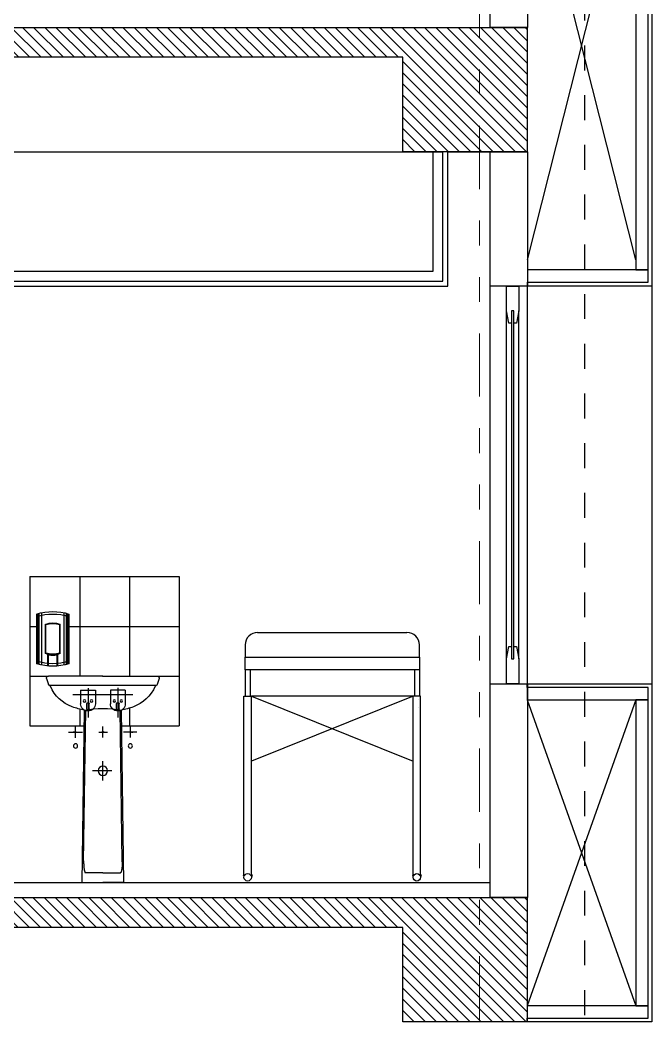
# Model space of a CAD drawing. Header units: millimetres. Extents: x 2056 to 4470, y 1400 to 3101.
# Drawn here: x 2180.731 to 2183.271, y 1474.631 to 1478.653 of the extents above; entities that cross this region are included whole.
import ezdxf

# ---------------------------------------------------------------- set-up
doc = ezdxf.new("R2010")
doc.units = ezdxf.units.MM
doc.linetypes.add('DIVIDE', pattern=[31.75, 12.7, -6.35, 0, -6.35, 0, -6.35])
doc.linetypes.add('HIDDEN', pattern=[9.525, 6.35, -3.175])
for name, color, linetype in [('A-DUCT', 251, 'Continuous'), ('A-FURN-FIXD', 8, 'Continuous'), ('A-GLAZ', 5, 'Continuous'), ('A-GRID-COLS', 75, 'DIVIDE'), ('A-PLAN-1', 5, 'Continuous'), ('A-PLAN-2', 4, 'Continuous'), ('A-PLAN-3', 3, 'Continuous'), ('A-PLAN-4', 2, 'Continuous'), ('A-PLAN-5', 1, 'Continuous'), ('A-PLAN-6', 9, 'Continuous'), ('A-PROY', 15, 'HIDDEN')]:
    doc.layers.add(name, color=color, linetype=linetype)
doc.layers.add('A-WALL', color=16, linetype='Continuous', lineweight=30)

# ---------------------------------------------------------------- blocks, each defined once
blk = doc.blocks.new('baño con pedestal')
for p, q in [((-154.3742, -81.4874), (-154.3666, -81.5106)), ((-154.1474, -81.4773), (-154.3666, -81.477)), ((-154.1487, -81.4773), (-153.9295, -81.477)), ((-153.9219, -81.4874), (-153.9295, -81.5106)), ((-154.3624, -81.5146), (-153.9337, -81.5146)), ((-154.2387, -81.5331), (-154.1787, -81.5331)), ((-154.2387, -81.5331), (-154.2387, -81.5881)), ((-154.2387, -81.5331), (-154.1787, -81.5331)), ((-154.2387, -81.5331), (-154.2387, -81.5881)), ((-154.2087, -81.5244), (-154.2087, -81.643)), ((-154.2087, -81.5244), (-154.2087, -81.643)), ((-154.1787, -81.5331), (-154.1787, -81.5881)), ((-154.1787, -81.5331), (-154.1787, -81.5881)), ((-154.1187, -81.5331), (-154.1187, -81.5881)), ((-154.0587, -81.5331), (-154.1187, -81.5331)), ((-154.1187, -81.5331), (-154.1187, -81.5881)), ((-154.0587, -81.5331), (-154.1187, -81.5331)), ((-154.0887, -81.5251), (-154.0887, -81.643)), ((-154.0887, -81.5251), (-154.0887, -81.643)), ((-154.0587, -81.5331), (-154.0587, -81.5881)), ((-154.0587, -81.5331), (-154.0587, -81.5881)), ((-154.2692, -81.5531), (-154.0282, -81.5531)), ((-154.2321, -82.308), (-154.2228, -81.6139)), ((-154.2262, -82.2246), (-154.218, -81.6131)), ((-154.2137, -81.6094), (-154.2137, -81.5881)), ((-154.2137, -81.6094), (-154.2137, -81.5881)), ((-154.2037, -81.6094), (-154.2037, -81.5881)), ((-154.2037, -81.6094), (-154.2037, -81.5881)), ((-154.0937, -81.6094), (-154.0937, -81.5881)), ((-154.0937, -81.6094), (-154.0937, -81.5881)), ((-154.0837, -81.6094), (-154.0837, -81.5881)), ((-154.0837, -81.6094), (-154.0837, -81.5881)), ((-154.0712, -82.2246), (-154.0794, -81.6131)), ((-154.0653, -82.308), (-154.0746, -81.6139)), ((-154.2589, -81.7237), (-154.2589, -81.68)), ((-154.1487, -81.7237), (-154.1487, -81.68)), ((-154.0385, -81.7255), (-154.0385, -81.68)), ((-154.2849, -81.7021), (-154.2313, -81.7021)), ((-154.2639, -81.7021), (-154.2689, -81.7021)), ((-154.1322, -81.7021), (-154.1665, -81.7021)), ((-154.1537, -81.7021), (-154.1587, -81.7021)), ((-154.0109, -81.7021), (-154.0661, -81.7021)), ((-154.0335, -81.7021), (-154.0285, -81.7021)), ((-154.1487, -81.8966), (-154.1487, -81.8193)), ((-154.1847, -81.858), (-154.1074, -81.858)), ((-154.2262, -82.2208), (-154.2263, -82.2249)), ((-154.2263, -82.2249), (-154.2262, -82.229)), ((-154.2262, -82.229), (-154.2262, -82.2331)), ((-154.2262, -82.2331), (-154.226, -82.237)), ((-154.226, -82.237), (-154.2258, -82.2408)), ((-154.2258, -82.2408), (-154.2255, -82.2445)), ((-154.2255, -82.2445), (-154.2252, -82.248)), ((-154.2252, -82.248), (-154.2248, -82.2512)), ((-154.2248, -82.2512), (-154.2244, -82.2543)), ((-154.2244, -82.2543), (-154.2239, -82.2571)), ((-154.2239, -82.2571), (-154.2234, -82.2596)), ((-154.2234, -82.2596), (-154.2228, -82.2618)), ((-154.2228, -82.2618), (-154.2222, -82.2637)), ((-154.2222, -82.2637), (-154.2215, -82.2653)), ((-154.2215, -82.2653), (-154.2208, -82.2665)), ((-154.2208, -82.2665), (-154.2201, -82.2674)), ((-154.2201, -82.2674), (-154.2194, -82.2679)), ((-154.2194, -82.2679), (-154.2186, -82.2681)), ((-154.1487, -82.2681), (-154.2187, -82.2681)), ((-154.1487, -82.2681), (-154.0787, -82.2681)), ((-154.2321, -82.308), (-154.1487, -82.308)), ((-154.0653, -82.308), (-154.1487, -82.308))]:
    blk.add_line(p, q)
at = {"extrusion": (0, 0, -1)}
for p, q in [((-154.0735, -82.2571), (-154.0741, -82.2596)), ((-154.073, -82.2543), (-154.0735, -82.2571)), ((-154.0726, -82.2512), (-154.073, -82.2543)), ((-154.0722, -82.248), (-154.0726, -82.2512)), ((-154.0719, -82.2445), (-154.0722, -82.248)), ((-154.0716, -82.2408), (-154.0719, -82.2445)), ((-154.0714, -82.237), (-154.0716, -82.2408)), ((-154.0713, -82.2331), (-154.0714, -82.237)), ((-154.0712, -82.229), (-154.0713, -82.2331)), ((-154.0712, -82.2208), (-154.0712, -82.2249)), ((-154.0712, -82.2249), (-154.0712, -82.229)), ((-154.078, -82.2679), (-154.0788, -82.2681)), ((-154.0773, -82.2674), (-154.078, -82.2679)), ((-154.0766, -82.2665), (-154.0773, -82.2674)), ((-154.0759, -82.2653), (-154.0766, -82.2665)), ((-154.0753, -82.2637), (-154.0759, -82.2653)), ((-154.0746, -82.2618), (-154.0753, -82.2637)), ((-154.0741, -82.2596), (-154.0746, -82.2618))]:
    blk.add_line(p, q, dxfattribs=at)
for centre, radius in [((-154.2227, -81.5771), 0.005), ((-154.2227, -81.5771), 0.005), ((-154.1947, -81.5771), 0.005), ((-154.1947, -81.5771), 0.005), ((-154.1027, -81.5771), 0.005), ((-154.1027, -81.5771), 0.005), ((-154.0747, -81.5771), 0.005), ((-154.0747, -81.5771), 0.005), ((-154.2589, -81.758), 0.0085), ((-154.0385, -81.758), 0.0085), ((-154.1487, -81.858), 0.019)]:
    blk.add_circle(centre, radius)
for centre, radius, start, end in [((-154.3666, -81.4849), 0.008, 83.9127, 198), ((-153.9295, -81.4849), 0.008, 342, 96.0873), ((-154.3608, -81.5087), 0.00616, 198, 254.3062), ((-154.3641, -81.5206), 0.00616, 23.6724, 74.3062), ((-154.2174, -81.4563), 0.154, 203.6724, 249.6417), ((-154.0787, -81.4563), 0.154, 290.3583, 336.3276), ((-153.932, -81.5206), 0.00616, 105.6938, 156.3276), ((-153.9353, -81.5087), 0.00616, 285.6938, 342), ((-154.1715, -81.3325), 0.286, 249.6417, 259.6904), ((-154.2087, -81.5881), 0.03, 180, 0), ((-154.2087, -81.5881), 0.03, 180, 0), ((-154.1487, -82.0097), 0.4026, 79.4125, 100.5875), ((-154.2087, -81.5881), 0.005, 0, 180), ((-154.2087, -81.5881), 0.005, 0, 180), ((-154.2087, -81.6094), 0.005, 180, 0), ((-154.2087, -81.6094), 0.005, 180, 0), ((-154.0887, -81.5881), 0.03, 180, 0), ((-154.0887, -81.5881), 0.03, 180, 0), ((-154.0887, -81.5881), 0.005, 0, 180), ((-154.0887, -81.5881), 0.005, 0, 180), ((-154.0887, -81.6094), 0.005, 180, 0), ((-154.0887, -81.6094), 0.005, 180, 0), ((-154.1246, -81.3325), 0.286, 280.0422, 290.3583), ((-154.2589, -81.7021), 0.0025, 0, 180), ((-154.2589, -81.7021), 0.0025, 180, 0), ((-154.1487, -81.7021), 0.0025, 0, 180), ((-154.1487, -81.7021), 0.0025, 180, 0), ((-154.0385, -81.7021), 0.0025, 0, 180), ((-154.0385, -81.7021), 0.0025, 180, 0)]:
    blk.add_arc(centre, radius, start, end)
blk = doc.blocks.new('dispensador jabon Ref 7-aa-70 frente')
at = {"layer": 'A-FURN-FIXD'}
for p, q in [((-172.4277, -78.1712), (-172.4277, -77.9712)), ((-172.4252, -78.172), (-172.4252, -77.9704)), ((-172.4252, -78.172), (-172.4252, -77.9833)), ((-172.4227, -78.1727), (-172.4227, -77.9697)), ((-172.4227, -78.1727), (-172.4227, -77.9833)), ((-172.4177, -78.1741), (-172.4177, -77.9683)), ((-172.4177, -78.1741), (-172.4177, -77.9833)), ((-172.4077, -78.1764), (-172.4077, -77.9659)), ((-172.3177, -77.9659), (-172.3177, -78.1764)), ((-172.3077, -78.1741), (-172.3077, -77.9683)), ((-172.3027, -78.1727), (-172.3027, -77.9697)), ((-172.3002, -78.172), (-172.3002, -77.9704)), ((-172.2977, -77.9712), (-172.2977, -78.1712)), ((-172.3927, -78.13), (-172.3927, -78.0123)), ((-172.3907, -78.1286), (-172.3907, -78.0138)), ((-172.3347, -78.1286), (-172.3347, -78.0138)), ((-172.3327, -78.13), (-172.3327, -78.0123)), ((-172.3827, -78.1803), (-172.3827, -78.1328)), ((-172.3797, -78.1365), (-172.3827, -78.1328)), ((-172.3797, -78.1803), (-172.3797, -78.1365)), ((-172.3457, -78.1365), (-172.3427, -78.1328)), ((-172.3457, -78.1803), (-172.3457, -78.1365)), ((-172.3427, -78.1803), (-172.3427, -78.1328))]:
    blk.add_line(p, q, dxfattribs=at)
for centre, radius, start, end in [((-172.3627, -78.1774), 0.2162, 72.5077, 107.4923), ((-172.3627, -78.1874), 0.2162, 72.5077, 107.4923), ((-172.3627, -78.0998), 0.0925, 71.0754, 108.9246), ((-172.3627, -78.0998), 0.0905, 71.9774, 108.0226), ((-172.3627, -78.0425), 0.0925, 251.0754, 288.9246), ((-172.3627, -78.0425), 0.0905, 251.9774, 288.0226), ((-172.3627, -78.0425), 0.0955, 259.7461, 280.2539), ((-172.3627, -77.9549), 0.2162, 252.5077, 287.4923), ((-172.3627, -77.9649), 0.2162, 252.5077, 287.4923)]:
    blk.add_arc(centre, radius, start, end, dxfattribs=at)
blk = doc.blocks.new('lavamanos')
for p, q in [((-0.2934, 1.231), (0.3066, 1.231)), ((-0.2934, 1.231), (-0.2934, 1.0902)), ((-0.0934, 1.231), (-0.0934, 0.8308)), ((0.1066, 1.231), (0.1066, 0.8309)), ((0.3066, 1.231), (0.3066, 0.631)), ((-0.2934, 1.0902), (-0.2934, 0.631)), ((-0.2934, 1.031), (-0.2664, 1.031)), ((-0.1364, 1.031), (0.3066, 1.031)), ((-0.2934, 0.831), (-0.2183, 0.831)), ((0.2187, 0.831), (0.3066, 0.831)), ((-0.0934, 0.698), (-0.0934, 0.631)), ((0.1066, 0.702), (0.1066, 0.631)), ((-0.2934, 0.631), (-0.075, 0.631)), ((0.075, 0.631), (0.3066, 0.631))]:
    blk.add_line(p, q)
at = {"xscale": -1}
for name, p in [('dispensador jabon Ref 7-aa-70 frente', (-172.5641, 79.0518, 0.148)), ('baño con pedestal', (-154.1487, 82.308))]:
    blk.add_blockref(name, p, dxfattribs=at)
blk = doc.blocks.new('CAMA CONSULTORIO')
for p, q in [((0.04, 1, 3.1081), (0.64, 1, 3.1081)), ((0.04, 1, 3.1081), (0.64, 1, 3.1081)), ((-0.01, 0.95, 3.1081), (-0.01, 0.9, 3.1081)), ((0.69, 0.9, 3.1081), (0.69, 0.95, 3.1081)), ((-0.01, 0.9, 3.1081), (0.69, 0.9, 3.1081)), ((-0.01, 0.9, 3.1081), (0.69, 0.9, 3.1081)), ((-0.01, 0.85, 3.1081), (-0.01, 0.9, 3.1081)), ((0.69, 0.9, 3.1081), (0.69, 0.85, 3.1081)), ((-0.01, 0.85, 3.1081), (-0.01, 0.7436, 3.1081)), ((0.69, 0.85, 3.1081), (-0.01, 0.85, 3.1081)), ((0.01, 0.85, 3.1081), (0.01, 0.7436, 3.1081)), ((0.67, 0.85, 3.1081), (0.67, 0.7436, 3.1081)), ((0.69, 0.85, 3.1081), (0.69, 0.7436, 3.1081)), ((-0.015, 0.0276, 3.1081), (-0.015, 0.7436, 3.1081)), ((-0.015, 0.7436, 3.1081), (0.015, 0.7436, 3.1081)), ((0.015, 0.0276, 3.1081), (0.015, 0.7436, 3.1081)), ((0.665, 0.7436, 3.1081), (0.015, 0.482, 3.1081)), ((0.015, 0.7436, 3.1081), (0.665, 0.482, 3.1081)), ((0.665, 0.7436, 3.1081), (0.015, 0.7436, 3.1081)), ((0.665, 0.0276, 3.1081), (0.665, 0.7436, 3.1081)), ((0.695, 0.7436, 3.1081), (0.665, 0.7436, 3.1081)), ((0.6869, 0.7291, 3.1081), (0.6869, 0.7291, 3.1081)), ((0.6869, 0.7291, 3.1081), (0.6869, 0.7291, 3.1081)), ((0.6869, 0.7291, 3.1081), (0.6869, 0.7291, 3.1081)), ((0.6869, 0.7291, 3.1081), (0.6869, 0.7291, 3.1081)), ((0.6869, 0.7291, 3.1081), (0.6869, 0.7291, 3.1081)), ((0.695, 0.0276, 3.1081), (0.695, 0.7436, 3.1081)), ((0.6869, 0.6991, 3.1081), (0.6869, 0.6991, 3.1081)), ((-0.015, 0.0276, 3.1081), (-0.0176, 0.0192, 3.1081)), ((-0.0144, 0.0192, 3.1081), (-0.0174, 0.0192, 3.1081)), ((0.0176, 0.0192, 3.1081), (0.0144, 0.0192, 3.1081)), ((0.015, 0.0276, 3.1081), (0.0176, 0.0192, 3.1081)), ((0.665, 0.0276, 3.1081), (0.6624, 0.0192, 3.1081)), ((0.6656, 0.0192, 3.1081), (0.6626, 0.0192, 3.1081)), ((0.6976, 0.0192, 3.1081), (0.6944, 0.0192, 3.1081)), ((0.695, 0.0276, 3.1081), (0.6976, 0.0192, 3.1081))]:
    blk.add_line(p, q)
for centre in [(0, 0.015), (0.68, 0.015)]:
    blk.add_circle(centre, 0.015)
for centre, start, end in [((0.04, 0.95), 90, 180), ((0.64, 0.95), 0, 90)]:
    blk.add_arc(centre, 0.05, start, end)
blk = doc.blocks.new('placa-cte')
at = {"layer": 'A-PLAN-5'}
h = blk.add_hatch(dxfattribs=at)
h.set_pattern_fill('ANSI31', color=256, scale=0.01, angle=90, style=0)
h.set_pattern_definition([(135, (-989183.659403, -1733165.448907), (-0.02245064030267, -0.02245064030267), [])])
h.paths.add_polyline_path([(0, 0.5), (21.1484, 0.5), (21.1485, -0.0001), (20.6484, -0.0001), (20.6484, 0.3799), (14.4728, 0.3799), (14.4728, 0), (13.9728, 0), (13.9728, 0.3799), (8.4106, 0.3799), (8.4106, 0), (7.9106, 0), (7.9106, 0.3799), (1.9078, 0.3799), (1.9078, 0), (1.4078, 0), (1.4078, 0.3799), (0.1983, 0.3799), (0.1983, 0.0001), (0, 0.0001)])
at = {"layer": 'A-PLAN-1', "elevation": 0.2289}
blk.add_lwpolyline([(0, 0.5), (21.1484, 0.5), (21.1485, -0.0001), (20.6484, -0.0001), (20.6484, 0.3799), (14.4728, 0.3799), (14.4728, 0), (13.9728, 0), (13.9728, 0.3799), (8.4106, 0.3799), (8.4106, 0), (7.9106, 0), (7.9106, 0.3799), (1.9078, 0.3799), (1.9078, 0), (1.4078, 0), (1.4078, 0.3799), (0.1983, 0.3799), (0.1983, 0.0001), (0, 0.0001), (0, 0.5)], close=True, dxfattribs=at)

msp = doc.modelspace()

# ---------------------------------------------------------------- linework, layer by layer
at = {"color": 4}
msp.add_lwpolyline([(2183.2561, 1477.6481), (2182.7711, 1477.6481), (2182.7711, 1477.5981), (2183.2561, 1477.5981)], close=True, dxfattribs=at)
at = {"layer": 'A-DUCT'}
for points in [[(2183.2061, 1479.4181), (2182.7695, 1477.6881)], [(2183.2061, 1477.6881), (2182.7695, 1479.4181)], [(2183.2061, 1475.9181), (2182.7695, 1474.6881)], [(2182.7695, 1475.9181), (2183.2061, 1474.6881)]]:
    msp.add_lwpolyline(points, dxfattribs=at)
at = {"layer": 'A-GLAZ'}
for points in [[(2182.7061, 1477.4331), (2182.6961, 1477.4331), (2182.6861, 1477.4831), (2182.6861, 1477.5831), (2182.7361, 1477.5831), (2182.7361, 1477.4831), (2182.7261, 1477.4331), (2182.7161, 1477.4331)], [(2182.6861, 1476.0831), (2182.6861, 1477.4831)], [(2182.7361, 1476.0831), (2182.7361, 1477.4831)], [(2182.7161, 1476.1331), (2182.7261, 1476.1331), (2182.7361, 1476.0831), (2182.7361, 1475.9831), (2182.6861, 1475.9831), (2182.6861, 1476.0831), (2182.6961, 1476.1331), (2182.7061, 1476.1331)]]:
    msp.add_lwpolyline(points, dxfattribs=at)
msp.add_lwpolyline([(2182.7061, 1477.4831), (2182.7061, 1476.0831), (2182.7161, 1476.0831), (2182.7161, 1477.4831)], close=True, dxfattribs=at)
at = {"layer": 'A-GRID-COLS', "lineweight": 9, "ltscale": 0.02}
msp.add_lwpolyline([(2182.5783, 1469.6231), (2182.5783, 1486.2101)], dxfattribs=at)
at = {"layer": 'A-PLAN-2'}
for points in [[(2183.2061, 1477.6481), (2183.2561, 1477.6481), (2183.2561, 1479.4181), (2183.2061, 1479.4181)], [(2182.7695, 1475.9181), (2183.2561, 1475.9181), (2183.2561, 1475.9681), (2182.7695, 1475.9681)], [(2183.2061, 1474.6881), (2183.2561, 1474.6881), (2183.2561, 1475.9181), (2183.2061, 1475.9181)], [(2182.7695, 1474.6381), (2183.2561, 1474.6381), (2183.2561, 1474.6881), (2182.7695, 1474.6881)], [(2182.7695, 1474.6381), (2183.2561, 1474.6381), (2183.2561, 1474.6881), (2182.7695, 1474.6881)]]:
    msp.add_lwpolyline(points, close=True, dxfattribs=at)
msp.add_lwpolyline([(2177.9566, 1475.1831), (2182.6211, 1475.1831)], dxfattribs=at)
at = {"layer": 'A-PLAN-3'}
for points in [[(2182.7711, 1477.5981), (2182.7711, 1477.5981), (2183.2561, 1477.5981), (2183.2561, 1478.6831), (2183.2561, 1479.4681), (2182.7711, 1479.4681), (2182.7711, 1479.4831), (2183.2711, 1479.4831), (2183.2711, 1478.6831), (2183.2711, 1477.5831), (2182.7711, 1477.5831), (2182.7711, 1477.5981), (2182.7711, 1477.5981)], [(2182.7695, 1475.9831), (2183.2711, 1475.9831), (2183.2711, 1474.6231), (2182.7695, 1474.6231), (2182.7695, 1474.6381), (2182.7695, 1474.6381), (2182.7695, 1474.6381), (2183.2561, 1474.6381), (2183.2561, 1475.9681), (2182.7695, 1475.9681), (2182.7695, 1475.9831)]]:
    msp.add_lwpolyline(points, dxfattribs=at)
at = {"layer": 'A-PLAN-4'}
for points in [[(2177.9566, 1477.5831), (2182.4511, 1477.5831), (2182.4511, 1478.1231), (2182.6211, 1478.1231)], [(2177.9566, 1477.6031), (2182.4311, 1477.6031), (2182.4311, 1478.1231)], [(2177.9566, 1477.6431), (2182.3911, 1477.6431), (2182.3911, 1478.1231)]]:
    msp.add_lwpolyline(points, dxfattribs=at)
at = {"layer": 'A-PLAN-6', "elevation": 0.2289}
msp.add_lwpolyline([(2161.7411, 1478.1232), (2182.4282, 1478.1232)], dxfattribs=at)
at = {"layer": 'A-PLAN-6'}
for points in [[(2183.2711, 1477.6731), (2183.2711, 1475.9831)], [(2182.6211, 1475.9831), (2182.6211, 1477.5831)], [(2182.7711, 1475.9831), (2182.7711, 1477.5831)]]:
    msp.add_lwpolyline(points, dxfattribs=at)
at = {"layer": 'A-PROY', "ltscale": 0.01}
msp.add_lwpolyline([(2183.001, 1471.0506), (2183.001, 1486.4839)], dxfattribs=at)
at = {"layer": 'A-WALL'}
for points in [[(2182.7711, 1478.6231), (2182.6211, 1478.6231), (2182.6211, 1479.4831), (2182.7711, 1479.4831)], [(2182.7711, 1477.5831), (2182.6211, 1477.5831), (2182.6211, 1478.1231), (2182.7711, 1478.1231)], [(2182.6211, 1475.1831), (2182.6211, 1475.9831), (2182.7711, 1475.9831), (2182.7711, 1475.1231), (2182.6211, 1475.1231)]]:
    msp.add_lwpolyline(points, close=True, dxfattribs=at)

# ---------------------------------------------------------------- block references
at = {"color": 4}
for p in [(2161.6211, 1478.1231), (2161.6211, 1474.6231)]:
    msp.add_blockref('placa-cte', p, dxfattribs=at)
at = {"layer": 'A-PLAN-3'}
msp.add_blockref('CAMA CONSULTORIO', (2181.646, 1475.1896, -3.1081), dxfattribs=at)
at = {"layer": 'A-PLAN-6'}
msp.add_blockref('lavamanos', (2181.0642, 1475.1831), dxfattribs=at)

doc.saveas('drawing.dxf')
